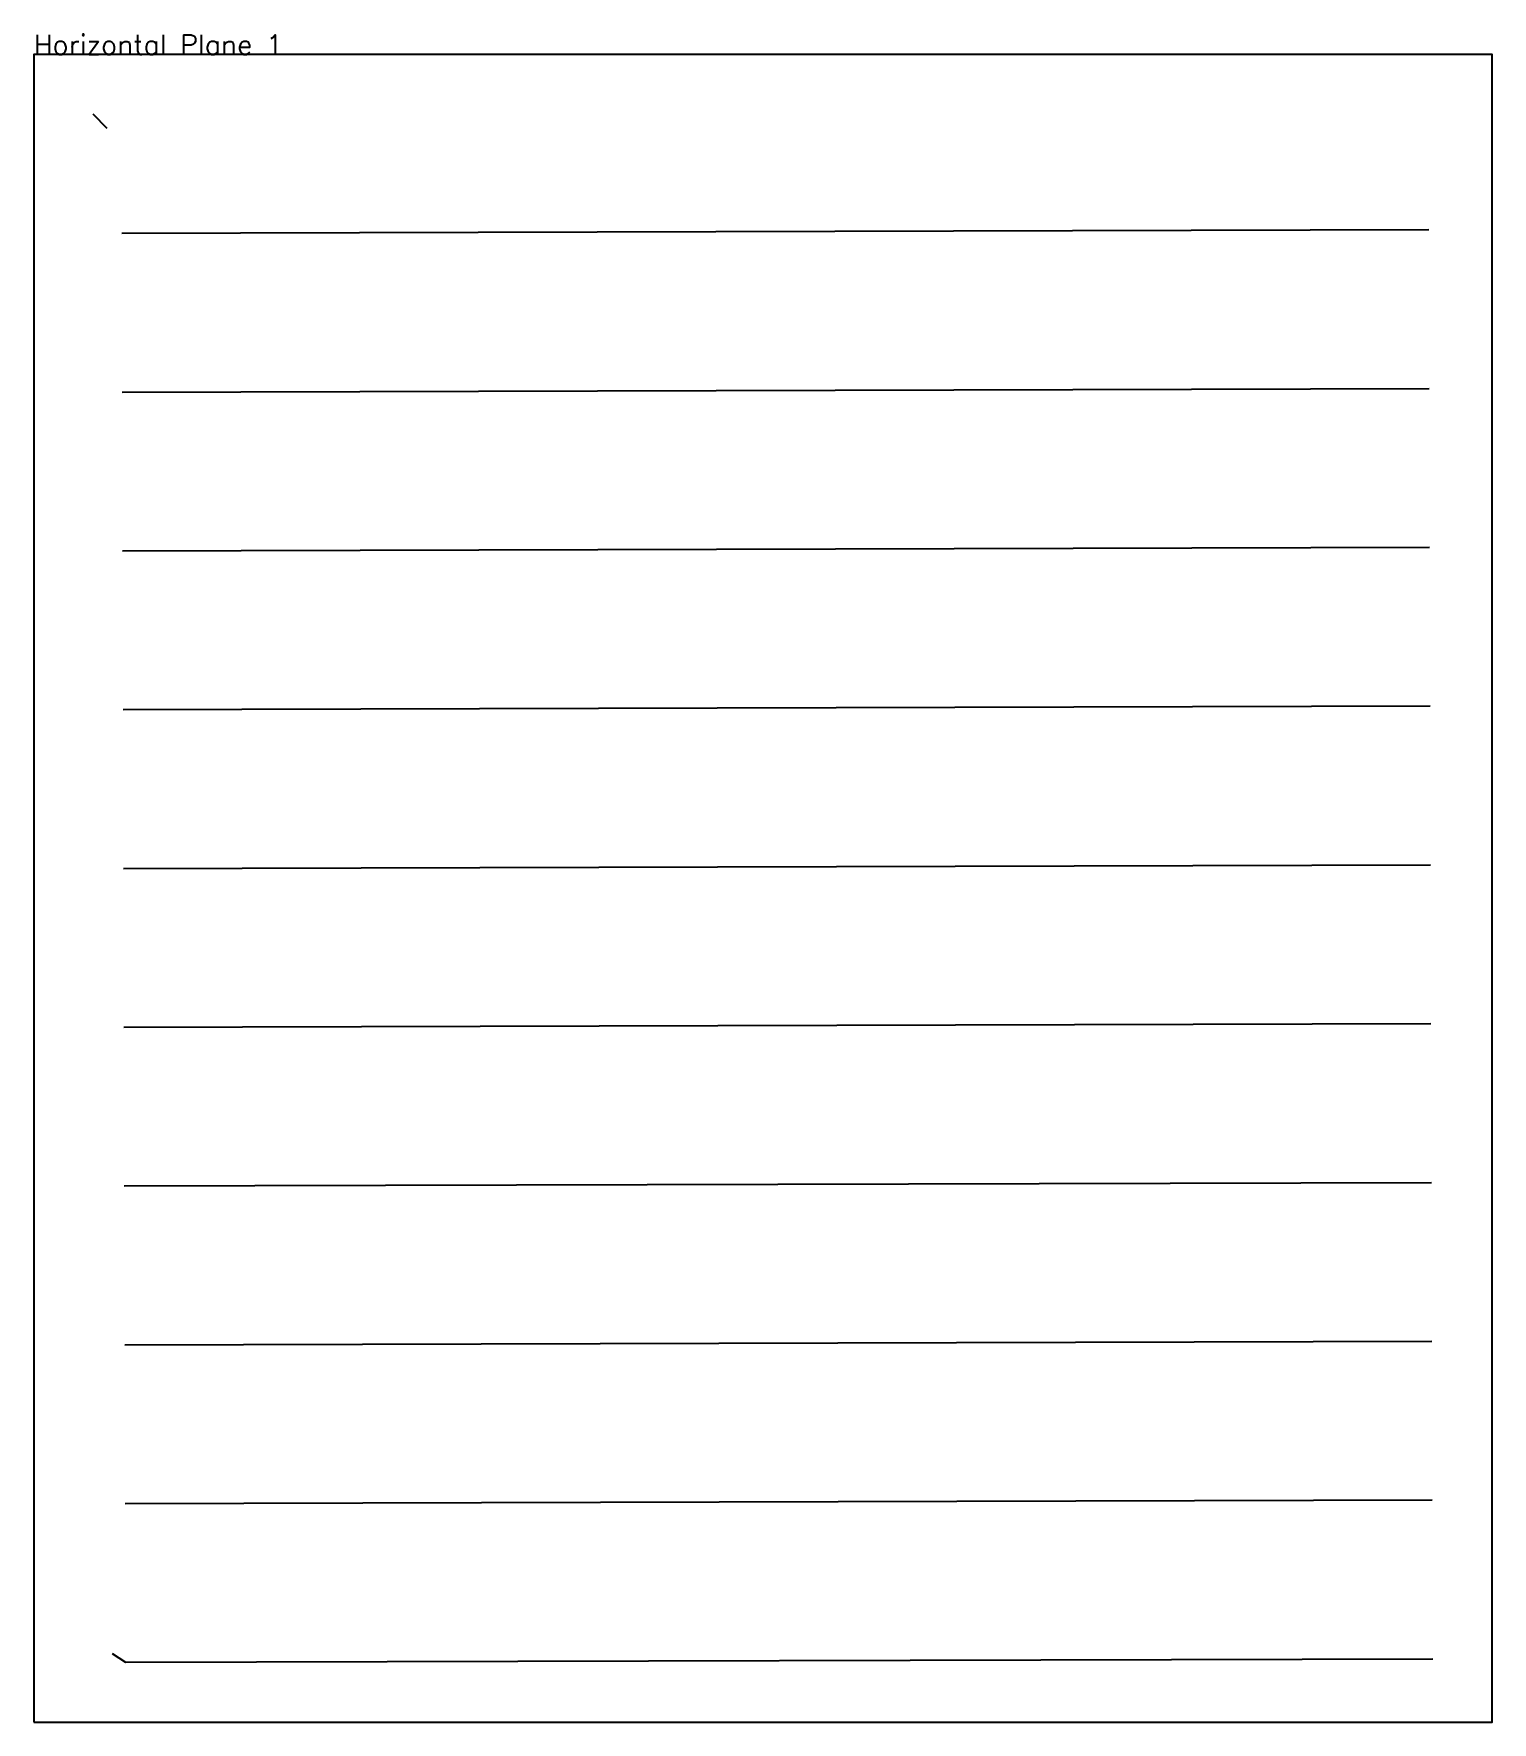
# Model space of a CAD drawing. Header units: millimetres. Extents: x 1651 to 3488, y -2554 to -427.
import ezdxf

# ---------------------------------------------------------------- set-up
doc = ezdxf.new("R2010")
doc.units = ezdxf.units.MM
for name, color, linetype in [('Frames', 253, 'Continuous'), ('Layer 0', 8, 'Continuous'), ('Layer 1', 72, 'Continuous'), ('Layer 2', 12, 'Continuous'), ('Layer 3', 152, 'Continuous'), ('Layer 4', 40, 'Continuous'), ('Layer 5', 7, 'Continuous'), ('Layer 6', 30, 'Continuous'), ('Layer 7', 6, 'Continuous'), ('Layer 8', 202, 'Continuous'), ('Layer 9', 34, 'Continuous')]:
    doc.layers.add(name, color=color, linetype=linetype)
doc.styles.get("Standard").update_dxf_attribs({"font": 'simplex.shx'})

msp = doc.modelspace()

# ---------------------------------------------------------------- linework, layer by layer
at = {"layer": 'Frames', "linetype": 'Continuous'}
msp.add_lwpolyline([(1651, -2553.5), (3488.2, -2553.5), (3488.2, -453.1), (1651, -453.1)], close=True, dxfattribs=at)
at = {"layer": 'Layer 0', "linetype": 'Continuous'}
for p, q in [((1743.4, -546.3), (1726, -528.1)), ((1766.8, -2478.5), (1750.2, -2467.6)), ((3413.2, -2474), (1766.8, -2478.5))]:
    msp.add_line(p, q, dxfattribs=at)
at = {"layer": 'Layer 1', "linetype": 'Continuous'}
msp.add_line((3412.7, -2274), (1766.2, -2278.5), dxfattribs=at)
at = {"layer": 'Layer 2', "linetype": 'Continuous'}
msp.add_line((3412.1, -2074), (1765.7, -2078.5), dxfattribs=at)
at = {"layer": 'Layer 3', "linetype": 'Continuous'}
msp.add_line((3411.6, -1874), (1765.1, -1878.5), dxfattribs=at)
at = {"layer": 'Layer 4', "linetype": 'Continuous'}
msp.add_line((3411, -1674), (1764.6, -1678.5), dxfattribs=at)
at = {"layer": 'Layer 5', "linetype": 'Continuous'}
msp.add_line((3410.5, -1474), (1764, -1478.6), dxfattribs=at)
at = {"layer": 'Layer 6', "linetype": 'Continuous'}
msp.add_line((3409.9, -1274), (1763.5, -1278.6), dxfattribs=at)
at = {"layer": 'Layer 7', "linetype": 'Continuous'}
msp.add_line((3409.4, -1074), (1762.9, -1078.6), dxfattribs=at)
at = {"layer": 'Layer 8', "linetype": 'Continuous'}
msp.add_line((3408.8, -874), (1762.4, -878.6), dxfattribs=at)
at = {"layer": 'Layer 9', "linetype": 'Continuous'}
msp.add_line((3408.3, -674), (1761.8, -678.6), dxfattribs=at)

# ---------------------------------------------------------------- texts
at = {"layer": 'Frames', "linetype": 'Continuous'}
msp.add_text('Horizontal Plane 1', height=25, dxfattribs=at).set_placement((1651, -453.1))

doc.saveas('drawing.dxf')
